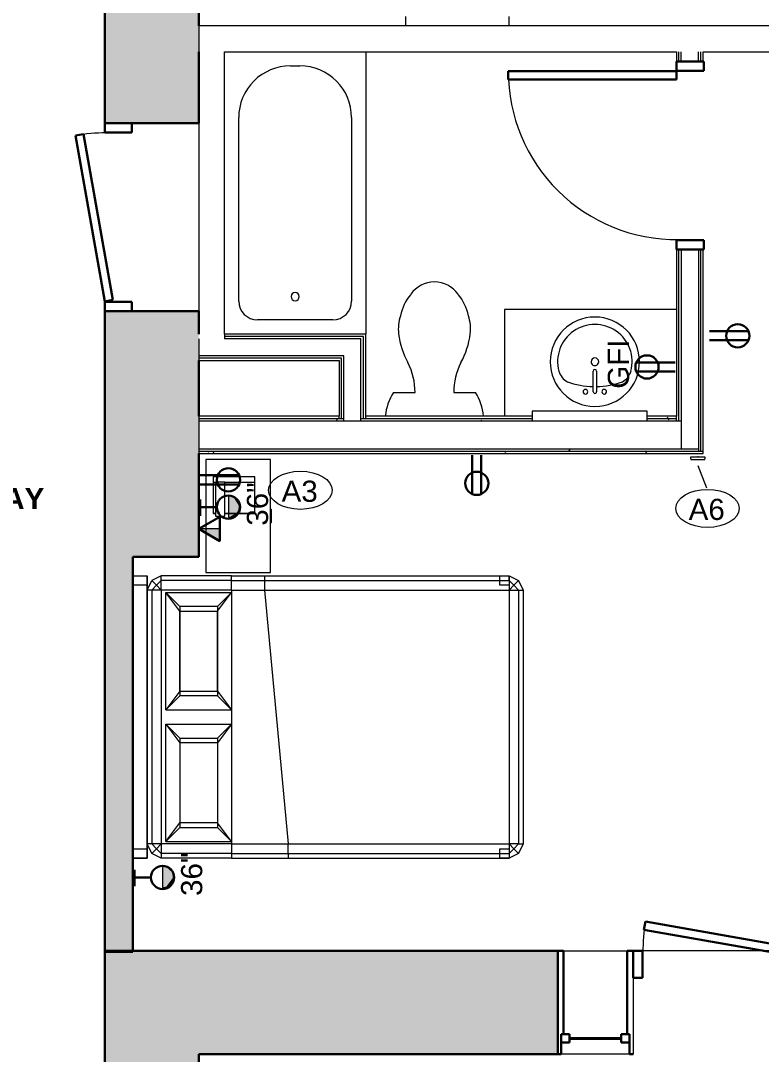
# Model space of a CAD drawing. Header units: inches. Extents: x -1159 to 2819, y -194 to 4438.
# Drawn here: x -607.9 to -450.4, y 84.5 to 304.2 of the extents above; entities that cross this region are included whole.
import ezdxf

# ---------------------------------------------------------------- set-up
doc = ezdxf.new("R2010")
doc.units = ezdxf.units.IN
doc.header["$MEASUREMENT"] = 0
for name, color, linetype, lineweight in [('A-ANNO-NOTE', 131, 'Continuous', 40), ('A-AREA-IDEN', 2, 'Continuous', 9), ('A-DETL-GENF', 92, 'Continuous', 9), ('A-DOOR', 31, 'Continuous', 18), ('A-DOOR-FRAM', 31, 'Continuous', 30), ('A-FLOR', 192, 'Continuous', 18), ('A-GLAZ', 151, 'Continuous', 18), ('A-WALL', 113, 'Continuous', 18), ('A-WALL-PATT', 111, 'Continuous', 18), ('G-IMPT', 8, 'Continuous', 9), ('I-FURN', 30, 'Continuous', 9), ('I-WALL', 2, 'Continuous', 18), ('P-SANR-FIXT', 6, 'Continuous', 9), ('Q-CASE', 31, 'Continuous', 9), ('Q-SPCQ', 91, 'Continuous', 9), ('Q-SPCQ-IDEN', 132, 'Continuous', 9), ('S-STRS', 31, 'Continuous', 18)]:
    doc.layers.add(name, color=color, linetype=linetype, lineweight=lineweight)
doc.styles.add('Arial', font='arial.ttf', dxfattribs={"height": 4.5})
doc.styles.add('Swis721 Lt BT', font='swissl.ttf', dxfattribs={"height": 4.5})
doc.styles.add('Swis721 Lt BT_B', font='', dxfattribs={"height": 4.5})
doc.styles.get('Swis721 Lt BT_B').set_extended_font_data('Swis721 Lt BT', bold=True)
pattern_1 = [(0, (0, 0), (15.36, 3.84), [0.634, -10.886, 0.634, -10.886, -61.44]), (0, (0, 0), (15.36, 3.84), [-23.04, 0.634, -22.406, 0.634, -10.886, -26.88]), (0, (0, 0), (15.36, 3.84), [-57.6, 0.634, -7.046, 0.634, -18.566]), (120, (5.76, 1.92), (-11.005538, 11.38215), [0.634, -10.886, 0.634, -10.886, -61.44]), (120, (5.76, 1.92), (-11.005538, 11.38215), [-23.04, 0.634, -22.406, 0.634, -10.886, -26.88]), (120, (5.76, 1.92), (-11.005538, 11.38215), [-57.6, 0.634, -7.046, 0.634, -18.566]), (240, (7.68, 9.6), (-4.354462, -15.22215), [0.634, -10.886, 0.634, -10.886, -61.44]), (240, (7.68, 9.6), (-4.354462, -15.22215), [-23.04, 0.634, -22.406, 0.634, -10.886, -26.88]), (240, (7.68, 9.6), (-4.354462, -15.22215), [-57.6, 0.634, -7.046, 0.634, -18.566])]

# ---------------------------------------------------------------- blocks, each defined once
blk = doc.blocks.new('Double Hung - 16_ x  6_ 6_-6975901-3RD FLOOR - POWER _ SIGNAL B')
at = {"layer": 'A-GLAZ', "lineweight": 30}
for p, q in [((-8, 11), (-7.25, 11)), ((-7.25, 6.75), (-7.25, 11)), ((7.25, 6.75), (7.25, 11)), ((8, 11), (7.25, 11)), ((-7.25, 8.5), (-7.25, 6.75)), ((-7.25, 8.5), (-5.5, 8.5)), ((-7.25, 6.75), (-5.5, 6.75)), ((-7.25, 6.75), (-6.75, 6.75)), ((-6.75, -11), (-6.75, 6.75)), ((-5.5, 8.5), (-5.5, 6.75)), ((5.5, 8.5), (5.5, 6.75)), ((7.25, 8.5), (5.5, 8.5)), ((7.25, 6.75), (5.5, 6.75)), ((6.75, 6.75), (7.25, 6.75)), ((6.75, 6.75), (6.75, -11)), ((7.25, 8.5), (7.25, 6.75)), ((-6.75, -11), (-8, -11)), ((6.75, -11), (8, -11))]:
    blk.add_line(p, q, dxfattribs=at)
at = {"layer": 'A-GLAZ', "lineweight": 40}
blk.add_line((-5.5, 7.625), (5.5, 7.625), dxfattribs=at)
blk = doc.blocks.new('Single Flush - D2 3_ X 8_-8252876-3RD FLOOR - POWER _ SIGNAL B')
at = {"layer": 'A-DOOR', "color": 8, "lineweight": 30}
for p, q in [((-17.36, 17.22), (-17.67, 15.5)), ((-17.67, 15.5), (17.6, 9.28)), ((17.91, 11), (-17.36, 17.22)), ((17.6, 9.28), (17.91, 11))]:
    blk.add_line(p, q, dxfattribs=at)
at = {"layer": 'A-DOOR', "lineweight": 9}
blk.add_arc((17.91, 11), 35.81, 170, 180.5, dxfattribs=at)
at = {"layer": 'A-DOOR-FRAM', "color": 8}
for p, q in [((-20, 5.25), (-20, 11)), ((-20, 11), (-18, 11)), ((-18, 5.25), (-18, 11)), ((18, 5.25), (18, 11)), ((18, 11), (20, 11)), ((20, 5.25), (20, 11)), ((-20, 5.25), (-18, 5.25)), ((18, 5.25), (20, 5.25))]:
    blk.add_line(p, q, dxfattribs=at)
blk = doc.blocks.new('Single Flush - D2 3_ X 8_-8252914-3RD FLOOR - POWER _ SIGNAL B')
at = {"layer": 'A-DOOR', "color": 8, "lineweight": 30}
for p, q in [((-17.67, -14.5), (17.6, -8.28)), ((17.6, -8.28), (17.91, -10)), ((17.91, -10), (-17.36, -16.22)), ((-17.36, -16.22), (-17.67, -14.5))]:
    blk.add_line(p, q, dxfattribs=at)
at = {"layer": 'A-DOOR', "lineweight": 9}
blk.add_arc((17.91, -10), 35.81, 179.5, 190, dxfattribs=at)
at = {"layer": 'A-DOOR-FRAM', "color": 8}
for p, q in [((-20, -4.25), (-20, -10)), ((-20, -4.25), (-18, -4.25)), ((-18, -4.25), (-18, -10)), ((18, -4.25), (18, -10)), ((18, -4.25), (20, -4.25)), ((20, -4.25), (20, -10)), ((-20, -10), (-18, -10)), ((18, -10), (20, -10))]:
    blk.add_line(p, q, dxfattribs=at)
blk = doc.blocks.new('Bed_762 - 12ZBED04_dwg-6546853-3RD FLOOR - POWER _ SIGNAL B')
at = {"layer": 'G-IMPT'}
for p, q in [((0, 60), (3, 60)), ((0, 60), (3, 60)), ((0, 60), (3, 60)), ((0, 60), (3, 60)), ((3, 60), (3, 0)), ((3, 60), (3, 58)), ((3, 60), (3, 58)), ((3, 57), (3, 60)), ((3, 60), (3, 0)), ((6, 60), (4, 59)), ((6, 60), (4, 59)), ((21, 60), (6, 60)), ((21, 60), (6, 60)), ((6, 59), (6, 60)), ((21, 60), (28, 60)), ((21, 60), (28, 60)), ((21, 59), (21, 60)), ((28, 60), (80, 60)), ((28, 60), (80, 60)), ((28, 60), (28, 59)), ((78, 58), (78, 60)), ((78, 58), (78, 60)), ((78, 60), (80, 60)), ((78, 60), (80, 60)), ((80, 60), (82, 59)), ((80, 60), (82, 59)), ((80, 59), (80, 60)), ((80, 60), (80, 58)), ((80, 60), (80, 58)), ((3, 58), (0, 58)), ((3, 58), (0, 58)), ((3, 57), (4, 59)), ((3, 57), (4, 59)), ((5, 58), (4, 59)), ((4, 57), (5, 58)), ((6, 59), (5, 58)), ((6, 57), (5, 58)), ((6, 57), (6, 59)), ((21, 59), (6, 59)), ((21, 57), (21, 59)), ((21, 59), (28, 59)), ((28, 59), (28, 57)), ((28, 59), (80, 59)), ((80, 58), (78, 58)), ((80, 58), (78, 58)), ((80, 59), (80, 57)), ((80, 59), (81, 58)), ((80, 57), (81, 58)), ((81, 58), (82, 59)), ((81, 58), (82, 57)), ((82, 59), (83, 57)), ((82, 59), (83, 57)), ((3, 57), (3, 3)), ((3, 57), (3, 3)), ((4, 57), (3, 57)), ((3, 3), (3, 57)), ((6, 57), (4, 57)), ((4, 57), (4, 3)), ((21, 57), (6, 57)), ((6, 57), (6, 3)), ((7, 31.5), (7, 56.5)), ((7, 56.5), (21, 56.5)), ((7, 56.5), (10, 53.5)), ((10, 52.5), (7, 56.5)), ((21, 56.5), (18, 53.5)), ((18, 52.5), (21, 56.5)), ((21, 57), (21, 56.5)), ((21, 57), (28, 57)), ((21, 56.5), (21, 31.5)), ((21, 56.5), (21, 31.5)), ((28, 57), (33, 3)), ((28, 57), (80, 57)), ((80, 57), (82, 57)), ((80, 57), (80, 3)), ((82, 57), (83, 57)), ((82, 57), (82, 3)), ((83, 57), (83, 3)), ((83, 57), (83, 3)), ((10, 53.5), (10, 52.5)), ((18, 53.5), (10, 53.5)), ((18, 53.5), (18, 52.5)), ((10, 52.5), (10, 35.5)), ((10, 35.5), (10, 52.5)), ((10, 52.5), (18, 52.5)), ((18, 52.5), (18, 35.5)), ((18, 35.5), (18, 52.5)), ((10, 35.5), (7, 31.5)), ((10, 35.5), (10, 34.5)), ((10, 35.5), (18, 35.5)), ((18, 35.5), (18, 34.5)), ((18, 35.5), (21, 31.5)), ((7, 31.5), (10, 34.5)), ((18, 34.5), (10, 34.5)), ((21, 31.5), (18, 34.5)), ((7, 31.5), (21, 31.5)), ((21, 31.5), (21, 28.5)), ((7, 3.5), (7, 28.5)), ((7, 28.5), (21, 28.5)), ((10, 25.5), (7, 28.5)), ((7, 28.5), (10, 24.5)), ((18, 25.5), (21, 28.5)), ((21, 28.5), (18, 24.5)), ((21, 28.5), (21, 3.5)), ((21, 28.5), (21, 3.5)), ((10, 25.5), (10, 24.5)), ((10, 25.5), (18, 25.5)), ((10, 24.5), (10, 7.5)), ((18, 24.5), (10, 24.5)), ((10, 24.5), (10, 7.5)), ((18, 25.5), (18, 24.5)), ((18, 24.5), (18, 7.5)), ((18, 24.5), (18, 7.5)), ((0, 10.71), (0, 0)), ((0, 0), (0, 10.71)), ((7, 3.5), (10, 7.5)), ((10, 7.5), (10, 6.5)), ((18, 7.5), (10, 7.5)), ((18, 7.5), (18, 6.5)), ((21, 3.5), (18, 7.5)), ((10, 6.5), (7, 3.5)), ((10, 6.5), (18, 6.5)), ((21, 3.5), (18, 6.5)), ((4, 1), (3, 3)), ((4, 1), (3, 3)), ((4, 3), (3, 3)), ((3, 0), (3, 3)), ((6, 3), (4, 3)), ((5, 2), (4, 3)), ((6, 3), (5, 2)), ((21, 3), (6, 3)), ((6, 3), (6, 1)), ((7, 3.5), (21, 3.5)), ((21, 3.5), (21, 3)), ((21, 3), (21, 1)), ((21, 3), (33, 3)), ((33, 1), (33, 3)), ((33, 3), (80, 3)), ((82, 3), (80, 3)), ((80, 3), (81, 2)), ((80, 3), (80, 1)), ((82, 3), (81, 2)), ((83, 3), (82, 1)), ((83, 3), (82, 1)), ((82, 3), (83, 3)), ((0, 2), (3, 2)), ((0, 2), (3, 2)), ((3, 0), (0, 0)), ((3, 2), (3, 0)), ((3, 2), (3, 0)), ((5, 2), (4, 1)), ((6, 0), (4, 1)), ((6, 0), (4, 1)), ((6, 1), (5, 2)), ((21, 1), (6, 1)), ((6, 1), (6, 0)), ((21, 0), (6, 0)), ((21, 1), (21, 0)), ((21, 1), (33, 1)), ((21, 0), (33, 0)), ((33, 1), (33, 0)), ((33, 1), (80, 1)), ((33, 0), (80, 0)), ((78, 0), (78, 2)), ((78, 0), (78, 2)), ((78, 2), (80, 2)), ((78, 2), (80, 2)), ((81, 2), (80, 1)), ((80, 2), (80, 0)), ((80, 2), (80, 0)), ((82, 1), (80, 0)), ((82, 1), (80, 0)), ((80, 1), (80, 0)), ((81, 2), (82, 1)), ((0, 0), (3, 0)), ((3, 0), (0, 0)), ((3, 0), (0, 0)), ((21, 0), (6, 0)), ((21, 0), (33, 0)), ((33, 0), (80, 0)), ((80, 0), (78, 0)), ((80, 0), (78, 0))]:
    blk.add_line(p, q, dxfattribs=at)
blk = doc.blocks.new('Bed_762 - Bed_762-6546859-3RD FLOOR - POWER _ SIGNAL B')
blk.add_blockref('Bed_762 - 12ZBED04_dwg-6546853-3RD FLOOR - POWER _ SIGNAL B', (0, 0))
blk = doc.blocks.new('Single Flush - D2 3_ X 8_-8252890-3RD FLOOR - POWER _ SIGNAL B')
at = {"layer": 'A-DOOR', "lineweight": 30}
for p, q in [((16.15625, 38.625), (16.15625, 2.8125)), ((17.90625, 38.625), (16.15625, 38.625)), ((17.90625, 2.8125), (17.90625, 38.625)), ((16.15625, 2.8125), (17.90625, 2.8125))]:
    blk.add_line(p, q, dxfattribs=at)
at = {"layer": 'A-DOOR', "lineweight": 9}
blk.add_arc((17.90625, 2.8125), 35.8125, 90, 180.5, dxfattribs=at)
at = {"layer": 'A-DOOR-FRAM'}
for p, q in [((-20, -2.9375), (-20, 2.8125)), ((-20, 2.8125), (-18, 2.8125)), ((-18, -2.9375), (-18, 2.8125)), ((18.000004, -2.9375), (18.000004, 2.8125)), ((18.000004, 2.8125), (20.000004, 2.8125)), ((20.000004, -2.9375), (20.000004, 2.8125)), ((-20, -2.9375), (-18, -2.9375)), ((18.000004, -2.9375), (20.000004, -2.9375))]:
    blk.add_line(p, q, dxfattribs=at)
blk = doc.blocks.new('Vanity Counter Top w Round Sink Hole - 24_ Depth-7683070-3RD FLOOR - POWER _ SIGNAL B')
at = {"layer": 'Q-CASE'}
for p, q in [((-15.64, -25), (-15.64, -2.38)), ((-52.26, -25), (-15.64, -25))]:
    blk.add_line(p, q, dxfattribs=at)
blk = doc.blocks.new('Tub-Rectangular-3D - Tub-Rectangular-3D-7038406-3RD FLOOR - POWER _ SIGNAL B')
at = {"layer": 'P-SANR-FIXT'}
for p, q in [((-36.72, -5.75), (2.28, -5.75)), ((-40.72, -25.75), (-40.72, -9.75)), ((13.28, -16.75), (13.28, -18.75)), ((2.28, -29.75), (-36.72, -29.75)), ((16.28, -32.75), (-43.72, -32.75))]:
    blk.add_line(p, q, dxfattribs=at)
for centre, radius, start, end in [((-36.72, -9.75), 4, 90, 180), ((2.28, -16.75), 11, 360, 90), ((-35.77, -17.75), 0.875, 90, 270), ((-35.77, -17.75), 0.875, 270, 90), ((2.28, -18.75), 11, 270, 0), ((-36.72, -25.75), 4, 180, 270)]:
    blk.add_arc(centre, radius, start, end, dxfattribs=at)
blk = doc.blocks.new('Sink Vanity-Round - 19_ x 19_-4918671-3RD FLOOR - POWER _ SIGNAL B')
at = {"layer": 'P-SANR-FIXT'}
for p, q in [((3.43, 9.73), (3.43, 5.36)), ((4.18, 9.73), (4.18, 5.36))]:
    blk.add_line(p, q, dxfattribs=at)
for centre, radius, start, end in [((3.81, 3.35), 9.5, 90, 270), ((3.81, 3.35), 9.5, 270, 90), ((1.81, 9.73), 0.5, 360, 180), ((1.81, 9.73), 0.5, 180, 360), ((3.81, 9.73), 0.375, 360, 180), ((5.81, 9.73), 0.5, 0, 180), ((5.81, 9.73), 0.5, 180, 360), ((0.05, 4.11), 4.12, 120.7927, 162.1904), ((3.81, -9.17), 17.81, 91.2067, 109.2086), ((3.81, -9.17), 17.81, 70.7914, 88.7933), ((7.56, 4.11), 4.12, 17.8096, 59.2073), ((3.81, 3.35), 7.93, 165.3071, 14.6929), ((3.81, 5.36), 0.375, 180, 360), ((3.81, 3.35), 0.812, 360, 180), ((3.81, 3.35), 0.813, 180, 360)]:
    blk.add_arc(centre, radius, start, end, dxfattribs=at)
blk = doc.blocks.new('P-Toilet-Floor-3D - Floor Mount-V55-3RD FLOOR - POWER _ SIGNAL B')
at = {"layer": 'P-SANR-FIXT'}
for p, q in [((-8.7, 8.31), (-4.13, 8.31)), ((4.13, 8.31), (8.7, 8.31))]:
    blk.add_line(p, q, dxfattribs=at)
for centre, radius, start, end in [((0.18, 25.42), 6.45, 91.5969, 144.1622), ((-0.18, 25.42), 6.45, 35.8378, 88.4031), ((2.68, 22.72), 10.08, 140.0681, 169.0843), ((-2.68, 22.72), 10.08, 10.9157, 39.9319), ((0.88, 21.86), 8.56, 161.1064, 187.2133), ((-0.88, 21.86), 8.56, 352.7867, 18.8936), ((9.41, 22.94), 17.16, 187.2133, 208.7603), ((-9.41, 22.94), 17.16, 331.2397, 352.7867), ((-17.85, 8.46), 13.72, 359.3911, 27.0003), ((17.85, 8.46), 13.72, 152.9997, 180.6089), ((0.69, 2.25), 11.19, 147.1473, 174.5116), ((-0.69, 2.25), 11.19, 5.4884, 32.8527)]:
    blk.add_arc(centre, radius, start, end, dxfattribs=at)
blk = doc.blocks.new('Bed_Side_Table_5122 - T-4-6544423-3RD FLOOR - POWER _ SIGNAL B')
at = {"layer": 'I-FURN'}
for p, q in [((12, 3.99), (-12, 3.99)), ((-12, 3.99), (-12, -9.79)), ((12, -9.79), (12, 3.99)), ((-12, -9.79), (-1.38, -9.79)), ((-1.38, -9.79), (-1.38, -10)), ((-1.38, -9.79), (1.38, -9.79)), ((-1.38, -10), (1.38, -10)), ((1.38, -10), (1.38, -9.79)), ((1.38, -9.79), (12, -9.79))]:
    blk.add_line(p, q, dxfattribs=at)
blk = doc.blocks.new('Speaker_Phone_6931 - Phone-6780614-3RD FLOOR - POWER _ SIGNAL B')
at = {"layer": 'Q-SPCQ'}
for p, q in [((-7.79, 12.24), (-14.18, 12.24)), ((-14.18, 12.24), (-14.18, 4.45)), ((-14.18, 12.24), (-7.79, 12.24)), ((-14.18, 12.24), (-14.18, 4.45)), ((-5.77, 12.85), (-7.79, 12.85)), ((-7.79, 12.85), (-7.79, 12.24)), ((-5.77, 12.85), (-7.79, 12.85)), ((-7.79, 12.85), (-7.79, 5.69)), ((-5.79, 12.24), (-5.3, 12.24)), ((-5.77, 12.24), (-5.77, 12.85)), ((-5.77, 5.69), (-5.77, 12.85)), ((-5.3, 12.24), (-5.77, 12.24)), ((-5.3, 4.45), (-5.3, 12.24)), ((-5.3, 4.45), (-5.3, 12.24)), ((-14.18, 5.69), (-7.79, 5.69)), ((-14.18, 4.45), (-5.3, 4.45)), ((-14.18, 4.45), (-5.3, 4.45)), ((-7.79, 6.51), (-7.79, 5.51)), ((-5.79, 5.51), (-7.79, 5.51)), ((-5.79, 5.51), (-5.79, 6.51)), ((-5.79, 5.69), (-5.3, 5.69))]:
    blk.add_line(p, q, dxfattribs=at)
blk = doc.blocks.new('AC3 - AC3-8439172-3RD FLOOR - POWER _ SIGNAL B')
at = {"layer": 'Q-SPCQ'}
for p, q in [((12.25, 5), (-12.25, 5)), ((-12.25, 5), (-12.25, 3)), ((12.25, 3), (12.25, 5)), ((-12.25, 3), (12.25, 3))]:
    blk.add_line(p, q, dxfattribs=at)
blk = doc.blocks.new('HVAC_Other_LK-Systems_Room-Thermostat-S1-Dti-24V-NO - Room Thermostat S1 Dti 24V NO-V32-3RD FLOOR - POWER _ SIGNAL B')
at = {"layer": 'A-DETL-GENF'}
for p, q in [((-1.55, 0.12), (-1.55, -0.05)), ((-1.48, 0.12), (-1.55, 0.12)), ((-1.48, 0.12), (-1.55, 0.12)), ((-1.55, 0.12), (-1.55, -0.23)), ((-1.48, 0.28), (-1.48, 0.12)), ((1.48, 0.28), (-1.48, 0.28)), ((1.48, 0.28), (-1.48, 0.28)), ((-1.48, 0.28), (-1.48, 0.12)), ((1.48, 0.12), (1.48, 0.28)), ((1.48, 0.12), (1.48, 0.28)), ((1.55, 0.12), (1.48, 0.12)), ((1.55, 0.12), (1.48, 0.12)), ((1.55, -0.23), (1.55, 0.12)), ((1.55, -0.23), (1.55, 0.12)), ((-1.55, -0.05), (-1.55, -0.23)), ((-1.55, -0.23), (-0.76, -0.25)), ((-1.55, -0.23), (-0.76, -0.25)), ((-0.76, -0.25), (0, -0.26)), ((-0.76, -0.25), (-0.06, -0.26)), ((-0.06, -0.26), (-0.06, -0.3)), ((-0.06, -0.3), (0.06, -0.3)), ((-0.06, -0.3), (0.06, -0.3)), ((0, -0.26), (0.76, -0.25)), ((0.06, -0.26), (0.76, -0.25)), ((0.06, -0.3), (0.06, -0.26)), ((0.06, -0.3), (0.06, -0.26)), ((0.76, -0.25), (1.55, -0.23)), ((0.76, -0.25), (1.55, -0.23))]:
    blk.add_line(p, q, dxfattribs=at)
blk = doc.blocks.new('Appliance_Specialty Equipment Tag - Standard-3515593-3RD FLOOR - POWER _ SIGNAL B')
at = {"layer": 'Q-SPCQ-IDEN'}
blk.add_ellipse((-0.0499, 0.0037), major_axis=(-0.1406, 0), ratio=0.600473, dxfattribs=at)

msp = doc.modelspace()

# ---------------------------------------------------------------- hatches: boundary and pattern name
at = {"layer": 'A-ANNO-NOTE', "lineweight": 9}
for points in [[(-563.76, 198.65), (-563.6, 203.14), (-563.76, 203.14)], [(-563.6, 198.65), (-563.6, 203.14), (-563.76, 198.65)], [(-563.6, 198.65), (-563.29, 203.11), (-563.6, 203.14)], [(-563.6, 198.65), (-562.68, 202.92), (-563.29, 203.11)], [(-563.6, 198.65), (-561.71, 199.79), (-562.68, 202.92)], [(-562.68, 202.92), (-563.13, 203.08), (-563.29, 203.11)], [(-561.71, 199.79), (-561.42, 200.93), (-562.68, 202.92)], [(-562.28, 202.66), (-562.41, 202.76), (-562.68, 202.92)], [(-562.04, 202.45), (-562.28, 202.66), (-562.68, 202.92)], [(-561.89, 202.27), (-561.99, 202.39), (-562.68, 202.92)], [(-561.99, 202.39), (-562.04, 202.45), (-562.68, 202.92)], [(-561.42, 200.93), (-561.89, 202.27), (-562.68, 202.92)], [(-561.42, 200.93), (-561.67, 201.93), (-561.89, 202.27)], [(-561.71, 199.79), (-561.64, 199.93), (-561.42, 200.85)], [(-561.42, 200.93), (-561.57, 201.71), (-561.67, 201.93)], [(-561.64, 199.93), (-561.45, 200.54), (-561.42, 200.85)], [(-561.64, 199.93), (-561.48, 200.38), (-561.45, 200.54)], [(-561.64, 199.93), (-561.57, 200.08), (-561.48, 200.38)], [(-561.46, 201.33), (-561.48, 201.41), (-561.57, 201.71)], [(-561.42, 200.93), (-561.46, 201.33), (-561.57, 201.71)], [(-563.6, 198.65), (-562.54, 198.95), (-561.71, 199.79)], [(-563.6, 198.65), (-563.52, 198.65), (-562.54, 198.95)], [(-563.52, 198.65), (-562.98, 198.75), (-562.54, 198.95)], [(-563.52, 198.65), (-563.37, 198.67), (-562.98, 198.75)], [(-562.98, 198.75), (-562.9, 198.78), (-562.54, 198.95)], [(-562.9, 198.78), (-562.83, 198.81), (-562.54, 198.95)], [(-562.54, 198.95), (-562.22, 199.18), (-561.71, 199.79)], [(-562.22, 199.18), (-561.99, 199.4), (-561.71, 199.79)], [(-561.99, 199.4), (-561.89, 199.52), (-561.71, 199.79)], [(-565.6, 193.61), (-565.6, 196.19), (-570.07, 196.19)], [(-577.68, 119.93), (-577.68, 124.43), (-577.76, 124.42)], [(-577.68, 119.93), (-577.76, 124.42), (-577.76, 119.93)], [(-576.9, 124.29), (-577.37, 124.41), (-577.68, 124.43)], [(-577.05, 120.01), (-576.9, 124.29), (-577.68, 124.43)], [(-577.6, 119.93), (-577.05, 120.01), (-577.68, 124.43)], [(-577.68, 119.93), (-577.6, 119.93), (-577.68, 124.43)], [(-577.05, 120.01), (-575.57, 122.99), (-576.9, 124.29)], [(-576.04, 123.73), (-576.75, 124.23), (-576.9, 124.29)], [(-575.84, 123.48), (-576.04, 123.73), (-576.9, 124.29)], [(-575.57, 122.99), (-575.84, 123.48), (-576.9, 124.29)], [(-576.04, 123.73), (-576.41, 124.04), (-576.75, 124.23)], [(-575.57, 122.99), (-575.6, 123.07), (-575.84, 123.48)], [(-577.05, 120.01), (-575.42, 122.22), (-575.57, 122.99)], [(-577.05, 120.01), (-575.75, 121), (-575.42, 122.22)], [(-577.05, 120.01), (-576.68, 120.15), (-575.75, 121)], [(-576.68, 120.15), (-576.16, 120.51), (-575.75, 121)], [(-576.16, 120.51), (-575.94, 120.74), (-575.79, 120.93)], [(-575.75, 121), (-575.55, 121.43), (-575.42, 122.22)], [(-575.75, 121), (-575.64, 121.21), (-575.55, 121.43)], [(-575.46, 122.61), (-575.48, 122.69), (-575.57, 122.99)], [(-575.45, 122.53), (-575.46, 122.61), (-575.57, 122.99)], [(-575.42, 122.22), (-575.45, 122.53), (-575.57, 122.99)], [(-575.55, 121.43), (-575.45, 121.82), (-575.42, 122.14)], [(-577.6, 119.93), (-577.52, 119.93), (-577.05, 120.01)], [(-577.52, 119.93), (-577.29, 119.96), (-577.05, 120.01)], [(-576.68, 120.15), (-576.28, 120.41), (-576.16, 120.51)]]:
    msp.add_hatch(color=256, dxfattribs=at).paths.add_polyline_path(points, flags=0)
at = {"layer": 'A-WALL-PATT', "lineweight": 9}
h = msp.add_hatch(color=7, dxfattribs=at)
h.paths.add_polyline_path([(-590.07, 190.25), (-570.07, 190.25), (-570.07, 242.47), (-590.07, 242.47), (-590.07, 218.37)], flags=0)
h.paths.add_polyline_path([(-590.07, 282.47), (-570.07, 282.47), (-570.07, 307.14), (-590.07, 307.14), (-590.07, 287.12)], flags=0)
h.paths.add_polyline_path([(-570.07, 347.14), (-570.07, 543.68), (-590.07, 543.68), (-590.07, 347.14), (-583.52, 347.14)], flags=0)
h = msp.add_hatch(dxfattribs=at)
h.set_pattern_fill('FP_1', color=256, style=0, pattern_type=2)
h.set_pattern_definition(pattern_1)
h.paths.add_polyline_path([(-468.45, 219.69), (-468.45, 220.19), (-474.7, 220.19), (-474.7, 219.69)], flags=0)
h.paths.add_polyline_path([(-543.88, 219.69), (-540.2, 219.69), (-540.2, 220.19), (-570.07, 220.19), (-570.07, 219.69)], flags=0)
h.paths.add_polyline_path([(-533.97, 219.69), (-499.2, 219.69), (-499.2, 220.19), (-534.57, 220.19), (-534.57, 219.69)], flags=0)
h = msp.add_hatch(dxfattribs=at)
h.set_pattern_fill('FP_1', color=256, style=0, pattern_type=2)
h.set_pattern_definition(pattern_1)
h.paths.add_polyline_path([(-468.45, 219.19), (-468.45, 219.69), (-474.7, 219.69), (-474.7, 219.19)], flags=0)
h.paths.add_polyline_path([(-543.88, 219.19), (-539.2, 219.19), (-539.2, 219.69), (-570.07, 219.69), (-570.07, 219.19)], flags=0)
h.paths.add_polyline_path([(-535.57, 219.19), (-499.2, 219.19), (-499.2, 219.69), (-535.57, 219.69)], flags=0)
h = msp.add_hatch(dxfattribs=at)
h.set_pattern_fill('FP_1', color=256, style=0, pattern_type=2)
h.set_pattern_definition(pattern_1)
h.paths.add_polyline_path([(-463.82, 212.69), (-463.82, 213.19), (-570.07, 213.19), (-570.07, 212.69), (-464.59, 212.69)], flags=0)
h = msp.add_hatch(dxfattribs=at)
h.set_pattern_fill('FP_1', color=256, style=0, pattern_type=2)
h.set_pattern_definition(pattern_1)
h.paths.add_polyline_path([(-464.59, 212.19), (-462.82, 212.19), (-462.82, 212.69), (-570.07, 212.69), (-570.07, 212.19), (-468.45, 212.19)], flags=0)
msp.add_hatch(color=7, dxfattribs=at).paths.add_polyline_path([(-584.07, 106.25), (-584.07, 190.25), (-590.07, 190.25), (-590.07, 106.25)], flags=0)
h = msp.add_hatch(color=7, dxfattribs=at)
h.paths.add_polyline_path([(-570.07, 16.25), (-570.07, 45.47), (-590.07, 45.47), (-590.07, 16.25), (-583.52, 16.25)], flags=0)
h.paths.add_polyline_path([(-590.07, 79.47), (-570.07, 79.47), (-570.07, 106.47), (-590.07, 106.47), (-590.07, 80.88)], flags=0)
h = msp.add_hatch(color=7, dxfattribs=at)
h.paths.add_polyline_path([(1.72, 84.47), (1.72, 106.47), (-51.02, 106.47), (-51.02, 84.47), (-28.54, 84.47)], flags=0)
h.paths.add_polyline_path([(-135.02, 84.47), (-135.02, 106.47), (-243.02, 106.47), (-243.02, 84.47), (-187.11, 84.47)], flags=0)
h.paths.add_polyline_path([(-345.67, 84.47), (-327.02, 84.47), (-327.02, 106.47), (-421.72, 106.47), (-421.72, 84.47), (-365.49, 84.47)], flags=0)
h.paths.add_polyline_path([(-504.24, 84.47), (-493.72, 84.47), (-493.72, 106.47), (-570.07, 106.47), (-570.07, 84.47), (-543.88, 84.47)], flags=0)

# ---------------------------------------------------------------- linework, layer by layer
at = {"layer": 'A-ANNO-NOTE', "lineweight": 30}
for p, q in [((-461.43, 238.2), (-453.17, 238.2)), ((-461.43, 236.29), (-453.17, 236.29)), ((-468.77, 231.58), (-477.04, 231.58)), ((-468.77, 229.66), (-477.04, 229.66)), ((-511.91, 211.86), (-511.91, 203.6)), ((-509.99, 211.86), (-509.99, 203.6)), ((-569.74, 207.58), (-561.48, 207.58)), ((-569.74, 205.66), (-561.48, 205.66)), ((-569.74, 202.45), (-569.74, 198.94)), ((-569.74, 200.81), (-566.24, 200.81)), ((-570.07, 196.19), (-565.6, 198.76)), ((-565.6, 198.76), (-565.6, 193.61)), ((-570.07, 196.19), (-565.6, 193.61)), ((-583.74, 123.73), (-583.74, 120.22)), ((-583.74, 122.09), (-580.24, 122.09))]:
    msp.add_line(p, q, dxfattribs=at)
at = {"layer": 'A-ANNO-NOTE', "lineweight": 9}
for p, q in [((-563.76, 203.14), (-563.76, 198.65)), ((-570.07, 196.19), (-565.6, 193.61)), ((-565.6, 196.19), (-570.07, 196.19)), ((-565.6, 193.61), (-565.6, 196.19)), ((-577.76, 124.42), (-577.76, 119.93))]:
    msp.add_line(p, q, dxfattribs=at)
at = {"layer": 'A-ANNO-NOTE', "lineweight": 30}
for centre in [(-455.45, 237.25), (-474.75, 230.62), (-563.76, 206.62), (-510.95, 205.88), (-563.76, 200.81), (-577.76, 122.09)]:
    msp.add_circle(centre, 2.47, dxfattribs=at)
at = {"layer": 'A-ANNO-NOTE', "lineweight": 9}
for centre in [(-563.67, 200.89), (-577.67, 122.18)]:
    msp.add_arc(centre, 2.25, 267.6427, 92.3573, dxfattribs=at)
at = {"layer": 'A-FLOR'}
msp.add_line((-437.72, 106.47), (-477.72, 106.47), dxfattribs=at)
at = {"layer": 'A-WALL', "color": 8, "lineweight": 30}
for p, q in [((-590.07, 307.14), (-590.07, 282.47)), ((-570.07, 303.12), (-570.07, 307.14)), ((-570.07, 282.47), (-570.07, 297.62)), ((-590.07, 282.47), (-570.07, 282.47)), ((-570.07, 242.47), (-590.07, 242.47)), ((-590.07, 242.47), (-590.07, 79.47)), ((-570.07, 237.62), (-570.07, 242.47)), ((-570.07, 220.19), (-570.07, 232)), ((-570.07, 190.25), (-570.07, 212.19)), ((-584.07, 190.25), (-570.07, 190.25)), ((-584.07, 106.25), (-584.07, 190.25)), ((-493.72, 106.47), (-590.07, 106.47)), ((-590.07, 106.25), (-584.07, 106.25)), ((-493.72, 84.47), (-493.72, 106.47)), ((-570.07, 84.47), (-493.72, 84.47)), ((-570.07, 79.47), (-570.07, 84.47))]:
    msp.add_line(p, q, dxfattribs=at)
at = {"layer": 'A-WALL'}
for p, q in [((-570.07, 303.12), (-570.07, 297.62)), ((-467.95, 295.6), (-467.95, 297.62)), ((-467.45, 295.6), (-467.45, 297.62)), ((-463.82, 295.6), (-463.82, 297.62)), ((-463.32, 295.6), (-463.32, 297.62)), ((-467.95, 219.19), (-467.95, 255.6)), ((-467.45, 255.6), (-467.45, 213.19)), ((-463.82, 255.6), (-463.82, 212.69)), ((-463.32, 212.69), (-463.32, 255.6)), ((-564.57, 237.62), (-564.57, 236.62)), ((-570.07, 236.62), (-570.07, 232)), ((-535.07, 237.12), (-564.57, 237.12)), ((-535.57, 236.62), (-564.57, 236.62)), ((-535.57, 219.19), (-535.57, 236.62)), ((-535.07, 219.69), (-535.07, 237.12)), ((-539.2, 233), (-570.07, 233)), ((-539.2, 219.19), (-539.2, 233)), ((-539.7, 232.5), (-570.07, 232.5)), ((-539.7, 219.69), (-539.7, 232.5)), ((-570.07, 220.19), (-570.07, 212.19)), ((-540.2, 219.69), (-540.2, 220.19)), ((-534.57, 219.69), (-534.57, 220.19)), ((-468.45, 219.19), (-468.45, 220.19)), ((-570.07, 219.69), (-539.2, 219.69)), ((-570.07, 219.19), (-499.2, 219.19)), ((-535.57, 219.69), (-499.2, 219.69)), ((-474.7, 219.69), (-468.45, 219.69)), ((-474.7, 219.19), (-467.45, 219.19)), ((-570.07, 213.19), (-463.82, 213.19)), ((-570.07, 212.69), (-462.82, 212.69))]:
    msp.add_line(p, q, dxfattribs=at)
at = {"layer": 'A-WALL', "lineweight": 9}
for p, q in [((-493.72, 106.47), (-477.72, 106.47)), ((-477.72, 106.47), (-477.72, 84.47)), ((-477.72, 84.47), (-493.72, 84.47))]:
    msp.add_line(p, q, dxfattribs=at)
at = {"layer": 'I-WALL'}
for p, q in [((-435.82, 303.12), (-570.07, 303.12)), ((-564.57, 297.62), (-468.45, 297.62)), ((-564.57, 237.62), (-564.57, 297.62)), ((-468.45, 297.62), (-468.45, 295.6)), ((-462.82, 297.62), (-435.82, 297.62)), ((-462.82, 295.6), (-462.82, 297.62)), ((-468.45, 295.6), (-462.82, 295.6)), ((-570.07, 282.47), (-570.07, 242.47)), ((-468.45, 255.6), (-468.45, 220.19)), ((-462.82, 255.6), (-468.45, 255.6)), ((-462.82, 212.19), (-462.82, 255.6)), ((-534.57, 237.62), (-564.57, 237.62)), ((-534.57, 220.19), (-534.57, 237.62)), ((-570.07, 232), (-540.2, 232)), ((-540.2, 232), (-540.2, 220.19)), ((-540.2, 220.19), (-570.07, 220.19)), ((-499.2, 220.19), (-534.57, 220.19)), ((-468.45, 220.19), (-474.7, 220.19)), ((-570.07, 212.19), (-462.82, 212.19))]:
    msp.add_line(p, q, dxfattribs=at)
at = {"layer": 'Q-SPCQ-IDEN'}
msp.add_line((-463.95, 209.64), (-462.1, 204.94), dxfattribs=at)
at = {"layer": 'S-STRS', "lineweight": 9}
for p, q in [((-526.07, 305.12), (-526.07, 303.12)), ((-504.07, 303.12), (-504.07, 305.12))]:
    msp.add_line(p, q, dxfattribs=at)

# ---------------------------------------------------------------- block references
at = {"layer": 'A-DOOR'}
for name, p, rotation in [('Single Flush - D2 3_ X 8_-8252890-3RD FLOOR - POWER _ SIGNAL B', (-465.63, 275.6), 89.9999999999997), ('Single Flush - D2 3_ X 8_-8252914-3RD FLOOR - POWER _ SIGNAL B', (-580.07, 262.47), 269.9999999999999)]:
    msp.add_blockref(name, p, dxfattribs=dict(at, rotation=rotation))
msp.add_blockref('Single Flush - D2 3_ X 8_-8252876-3RD FLOOR - POWER _ SIGNAL B', (-457.72, 95.47), dxfattribs=at)
at = {"layer": 'A-GLAZ', "rotation": 180}
msp.add_blockref('Double Hung - 16_ x  6_ 6_-6975901-3RD FLOOR - POWER _ SIGNAL B', (-485.72, 95.47), dxfattribs=at)
at = {"layer": 'I-FURN', "rotation": 89.9999999999999}
msp.add_blockref('Bed_Side_Table_5122 - T-4-6544423-3RD FLOOR - POWER _ SIGNAL B', (-564.57, 198.94), dxfattribs=at)
at = {"layer": 'I-FURN'}
msp.add_blockref('Bed_762 - Bed_762-6546859-3RD FLOOR - POWER _ SIGNAL B', (-584.07, 126.19), dxfattribs=at)
at = {"layer": 'P-SANR-FIXT'}
for name, p, rotation in [('Tub-Rectangular-3D - Tub-Rectangular-3D-7038406-3RD FLOOR - POWER _ SIGNAL B', (-567.32, 281.35), 89.9999999999999), ('Sink Vanity-Round - 19_ x 19_-4918671-3RD FLOOR - POWER _ SIGNAL B', (-482.02, 235.08), 180)]:
    msp.add_blockref(name, p, dxfattribs=dict(at, rotation=rotation))
msp.add_blockref('P-Toilet-Floor-3D - Floor Mount-V55-3RD FLOOR - POWER _ SIGNAL B', (-519.95, 216.87), dxfattribs=at)
at = {"layer": 'Q-CASE', "rotation": 180}
msp.add_blockref('Vanity Counter Top w Round Sink Hole - 24_ Depth-7683070-3RD FLOOR - POWER _ SIGNAL B', (-520.71, 217.81), dxfattribs=at)
at = {"layer": 'Q-SPCQ'}
msp.add_blockref('AC3 - AC3-8439172-3RD FLOOR - POWER _ SIGNAL B', (-486.95, 216.19), dxfattribs=at)
at = {"layer": 'Q-SPCQ', "rotation": 180}
for name, p in [('HVAC_Other_LK-Systems_Room-Thermostat-S1-Dti-24V-NO - Room Thermostat S1 Dti 24V NO-V32-3RD FLOOR - POWER _ SIGNAL B', (-463.95, 211.19)), ('Speaker_Phone_6931 - Phone-6780614-3RD FLOOR - POWER _ SIGNAL B', (-572.31, 211.71))]:
    msp.add_blockref(name, p, dxfattribs=at)
at = {"layer": 'Q-SPCQ-IDEN', "xscale": 47.99999999999997, "yscale": 47.99999999999997, "zscale": 47.99999999999997}
for p in [(-546.06, 204.22), (-459.5, 200.36)]:
    msp.add_blockref('Appliance_Specialty Equipment Tag - Standard-3515593-3RD FLOOR - POWER _ SIGNAL B', p, dxfattribs=at)

# ---------------------------------------------------------------- texts
at = {"layer": 'A-ANNO-NOTE', "lineweight": 9, "char_height": 4.5, "attachment_point": 1, "rotation": 90, "style": 'Swis721 Lt BT'}
for s, insert, width in [('GFI', (-483.08, 225.99), 11.9685), ('36"', (-559.83, 196.86), 10.302), ('36"', (-573.83, 118.14), 10.302)]:
    msp.add_mtext(s, dxfattribs=dict(at, insert=insert, width=width))
at = {"layer": 'A-AREA-IDEN', "insert": (-634.33, 204.89), "char_height": 4.5, "width": 35.148, "attachment_point": 1, "style": 'Swis721 Lt BT_B'}
msp.add_mtext('HALLWAY', dxfattribs=at)
at = {"layer": 'Q-SPCQ-IDEN', "char_height": 4.5, "width": 9.393, "attachment_point": 1, "style": 'Arial'}
for s, insert in [('A3', (-552.45, 206.45)), ('A6', (-465.89, 202.59))]:
    msp.add_mtext(s, dxfattribs=dict(at, insert=insert))

doc.saveas('drawing.dxf')
